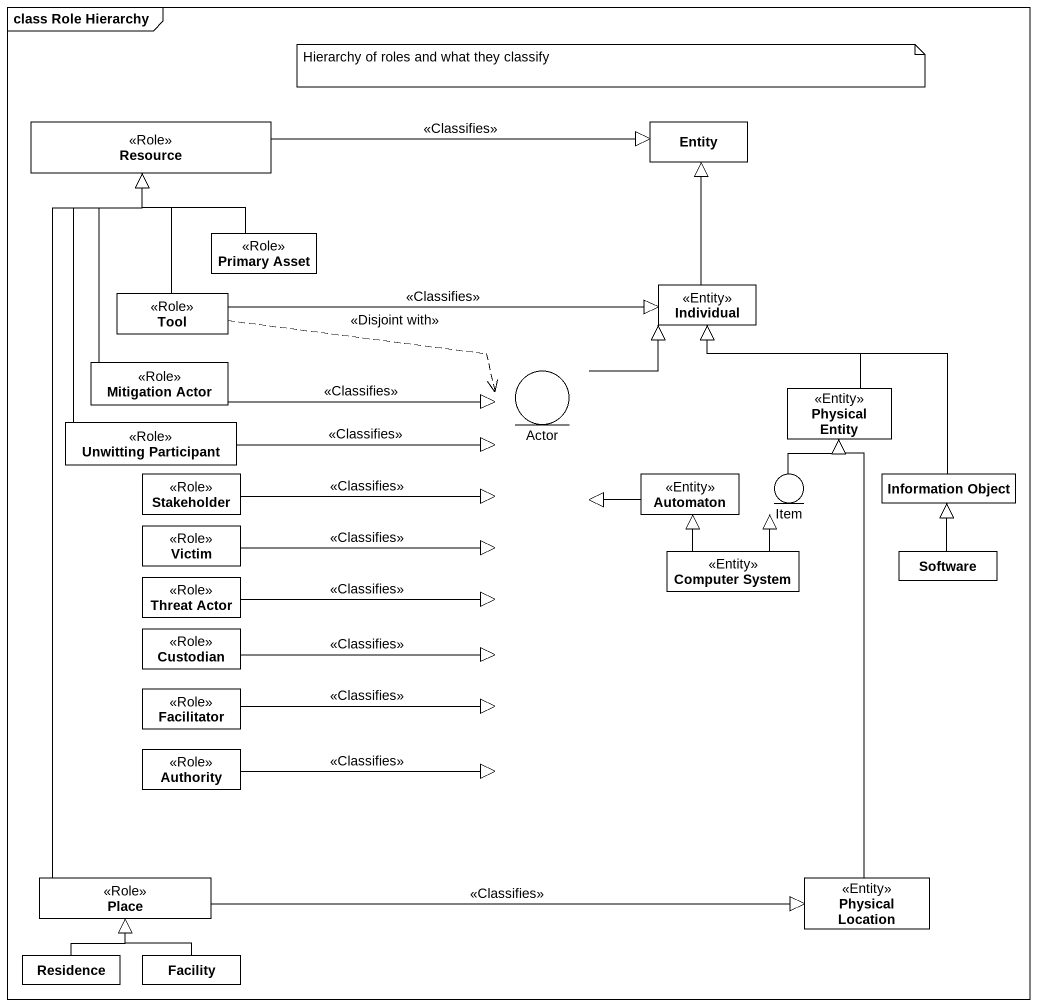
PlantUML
@startuml
mainframe class Role Hierarchy
allowmixing
hide circle
hide empty members
class Resource <<Role>>
class "Entity" as Entity_
class "Primary Asset" as Primary_Asset <<Role>>
class Individual <<Entity>>
class Tool <<Role>>
class "Mitigation Actor" as Mitigation_Actor <<Role>>
entity "Actor" as Actor_
class "Physical Entity" as Physical_Entity <<Entity>>
class "Unwitting Participant" as Unwitting_Participant <<Role>>
class Stakeholder <<Role>>
class Automaton <<Entity>>
entity Item
class "Information Object" as Information_Object
class Victim <<Role>>
class "Computer System" as Computer_System <<Entity>>
class Software
class "Threat Actor" as Threat_Actor <<Role>>
class Custodian <<Role>>
class Facilitator <<Role>>
class Authority <<Role>>
class Place <<Role>>
class "Physical Location" as Physical_Location <<Entity>>
class Residence
class Facility
Resource -right-|> Entity_ : <<Classifies>>
Primary_Asset -up-|> Resource
Individual -up-|> Entity_
Tool -up-|> Resource
Tool -right-|> Individual : <<Classifies>>
Tool ..> Actor_ : <<Disjoint with>>
Mitigation_Actor -up-|> Resource
Mitigation_Actor -right-|> Actor_ : <<Classifies>>
Actor_ -up-|> Individual
Physical_Entity -up-|> Individual
Unwitting_Participant -up-|> Resource
Unwitting_Participant -right-|> Actor_ : <<Classifies>>
Stakeholder -right-|> Actor_ : <<Classifies>>
Automaton --|> Actor_
Item -up-|> Physical_Entity
Information_Object -up-|> Individual
Victim -right-|> Actor_ : <<Classifies>>
Computer_System -up-|> Automaton
Computer_System -up-|> Item
Software -up-|> Information_Object
Threat_Actor -right-|> Actor_ : <<Classifies>>
Custodian -right-|> Actor_ : <<Classifies>>
Facilitator -right-|> Actor_ : <<Classifies>>
Authority -right-|> Actor_ : <<Classifies>>
Place -up-|> Resource
Place -right-|> Physical_Location : <<Classifies>>
Physical_Location -up-|> Physical_Entity
Residence -up-|> Place
Facility -up-|> Place
note as N1
  Hierarchy of roles and what they classify
end note
@enduml
